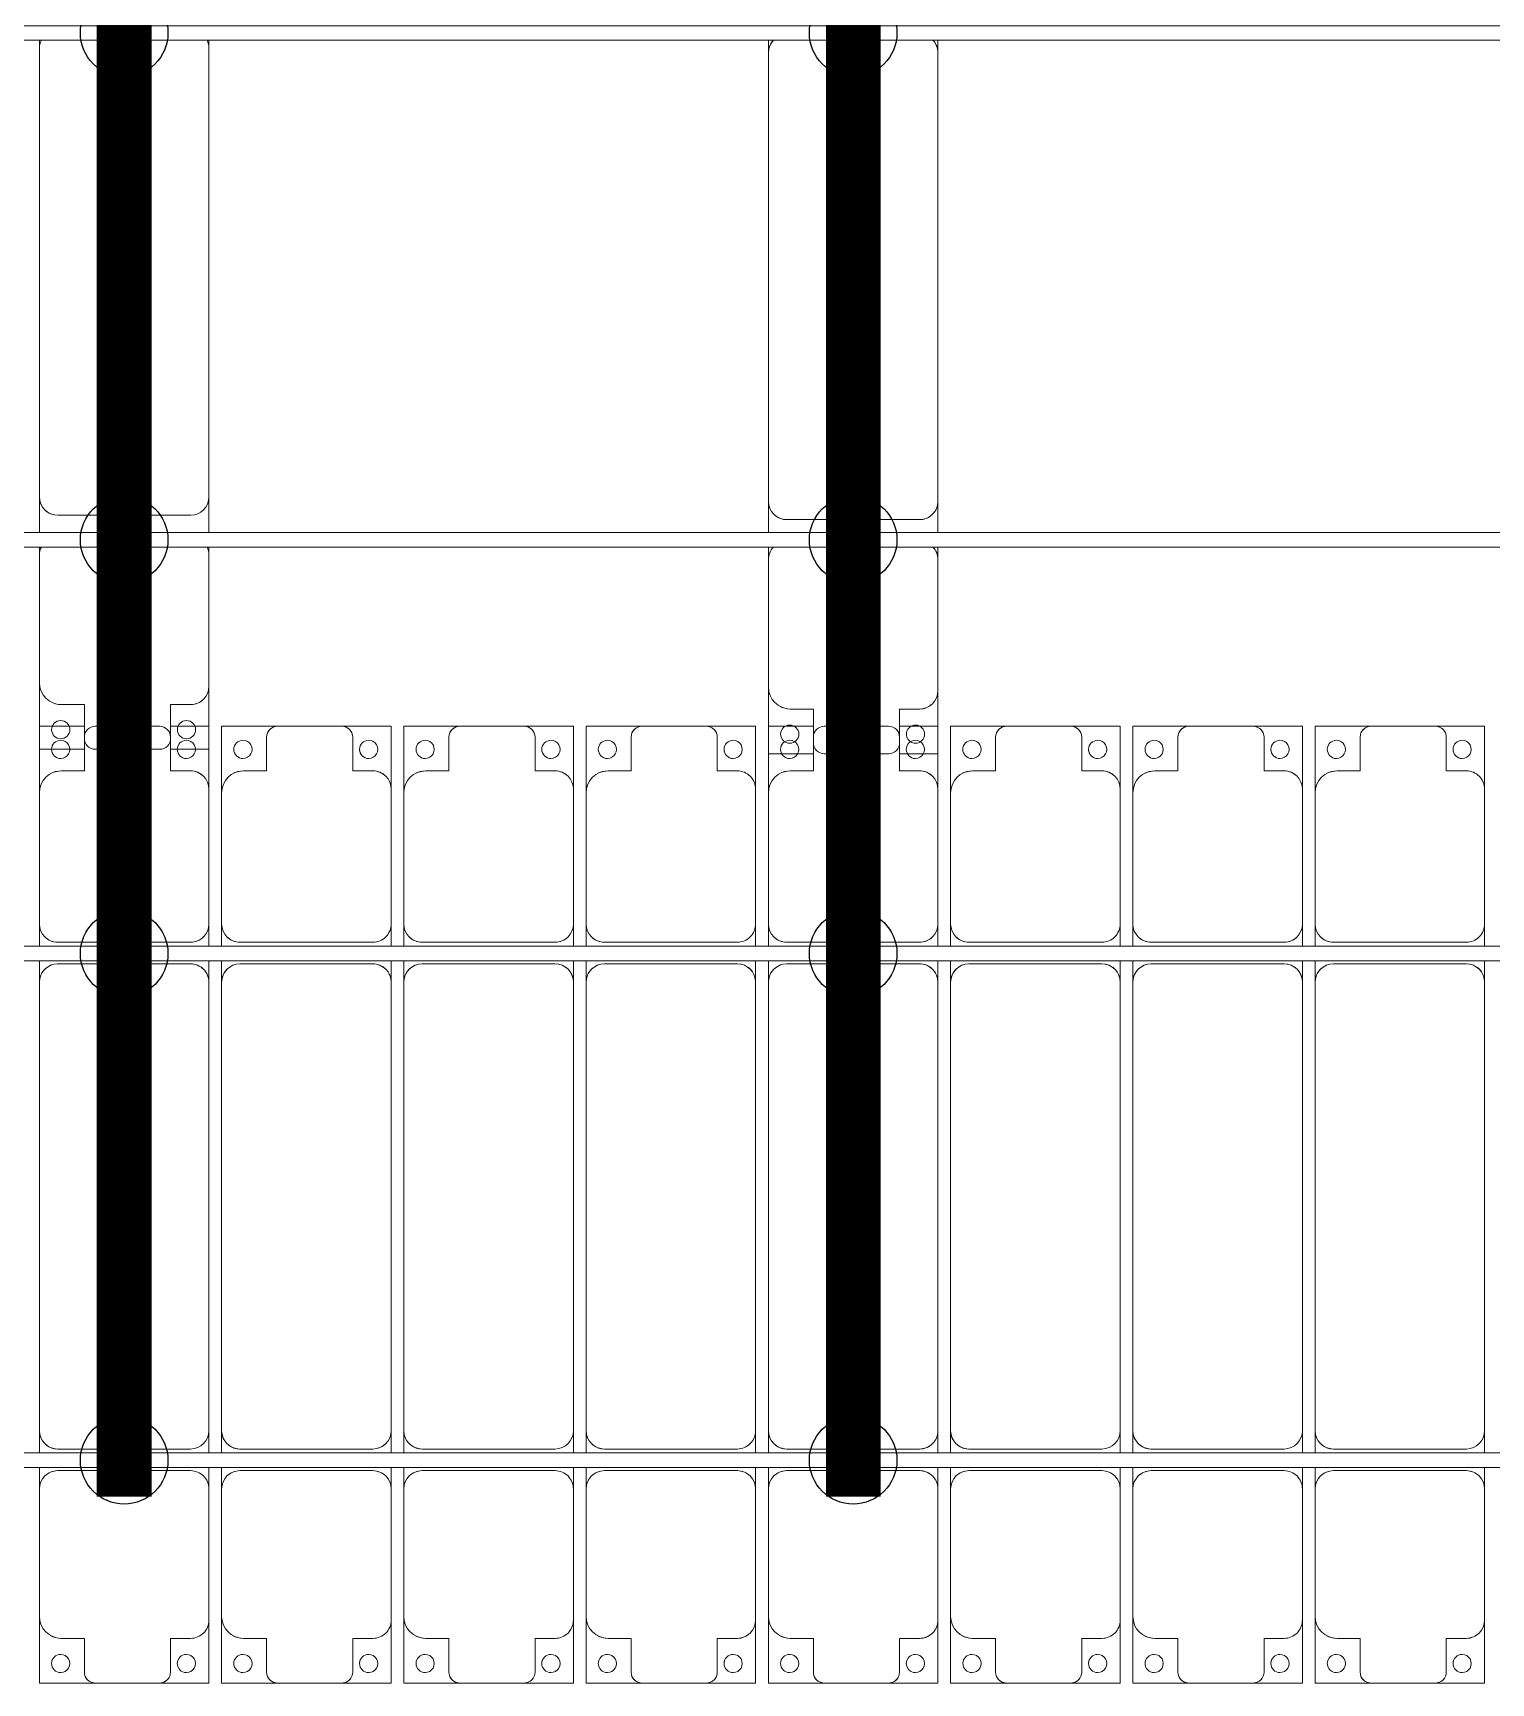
# Model space of a CAD drawing. Header units: millimetres. Extents: x -178706 to 107777, y -87310 to 933.
# Drawn here: x -25141 to -21141, y -79787 to -75261 of the extents above; entities that cross this region are included whole.
import ezdxf

# ---------------------------------------------------------------- set-up
doc = ezdxf.new("R2010")
doc.units = ezdxf.units.MM
doc.layers.add('A-GENM', color=13, linetype='Continuous', lineweight=9)
doc.layers.add('S-BEAM', color=12, linetype='Continuous', lineweight=9)
doc.layers.add('GC-HOP 40x60 GIA CUONG', color=1, linetype='Continuous')

# ---------------------------------------------------------------- blocks, each defined once
blk = doc.blocks.new('Dải phao đi lại kèm đỡ invester - DẢI PHAO ĐI LẠI-19658-BỐ TRÍ KHUNG KẾT CẤU BÈ PIN 04')
at = {"layer": 'A-GENM', "color": 7}
for p, q in [((145758.4, 1312.2), (145882, 1312.2)), ((145758.4, 1129.7), (145758.4, 1312.2)), ((145881.8, 1282.2), (145881.8, 1189.7)), ((146088.2, 1312.2), (145911.8, 1312.2)), ((146118.2, 1189.7), (146118.2, 1282.2)), ((146118.4, 1312.2), (146223.4, 1312.2)), ((146223.4, 1312.2), (146223.4, 1139.7)), ((146258.4, 1312.2), (146411.8, 1312.2)), ((146258.4, 1129.7), (146258.4, 1312.2)), ((146381.8, 1282.2), (146381.8, 1189.7)), ((146588.2, 1312.2), (146411.8, 1312.2)), ((146588.2, 1312.2), (146723.4, 1312.2)), ((146618.2, 1189.7), (146618.2, 1282.2)), ((146723.4, 1312.2), (146723.4, 1139.7)), ((146758.4, 1312.2), (146911.8, 1312.2)), ((146758.4, 1129.7), (146758.4, 1312.2)), ((146881.8, 1282.2), (146881.8, 1189.7)), ((147088.2, 1312.2), (146911.8, 1312.2)), ((147088.2, 1312.2), (147223.4, 1312.2)), ((147118.2, 1189.7), (147118.2, 1282.2)), ((147223.4, 1312.2), (147223.4, 1139.7)), ((147258.4, 1312.2), (147411.8, 1312.2)), ((147258.4, 1129.7), (147258.4, 1312.2)), ((147381.8, 1282.2), (147381.8, 1189.7)), ((147588.2, 1312.2), (147411.8, 1312.2)), ((147588.2, 1312.2), (147723.4, 1312.2)), ((147618.2, 1189.7), (147618.2, 1282.2)), ((147723.4, 1312.2), (147723.4, 1139.7)), ((147758.4, 1312.2), (147882, 1312.2)), ((147758.4, 1129.7), (147758.4, 1312.2)), ((147881.8, 1282.2), (147881.8, 1189.7)), ((148088.2, 1312.2), (147911.8, 1312.2)), ((148118.2, 1189.7), (148118.2, 1282.2)), ((148118.4, 1312.2), (148223.4, 1312.2)), ((148223.4, 1312.2), (148223.4, 1139.7)), ((148258.4, 1312.2), (148411.8, 1312.2)), ((148258.4, 1129.7), (148258.4, 1312.2)), ((148381.8, 1282.2), (148381.8, 1189.7)), ((148588.2, 1312.2), (148411.8, 1312.2)), ((148588.2, 1312.2), (148723.4, 1312.2)), ((148618.2, 1189.7), (148618.2, 1282.2)), ((148723.4, 1312.2), (148723.4, 1139.7)), ((148758.4, 1312.2), (148911.8, 1312.2)), ((148758.4, 1129.7), (148758.4, 1312.2)), ((148881.8, 1282.2), (148881.8, 1189.7)), ((149088.2, 1312.2), (148911.8, 1312.2)), ((149088.2, 1312.2), (149223.4, 1312.2)), ((149118.2, 1189.7), (149118.2, 1282.2)), ((149223.4, 1312.2), (149223.4, 1139.7)), ((149258.4, 1312.2), (149411.8, 1312.2)), ((149258.4, 1129.7), (149258.4, 1312.2)), ((149381.8, 1282.2), (149381.8, 1189.7)), ((149588.2, 1312.2), (149411.8, 1312.2)), ((149588.2, 1312.2), (149723.4, 1312.2)), ((149618.2, 1189.7), (149618.2, 1282.2)), ((149723.4, 1312.2), (149723.4, 1139.7)), ((145881.8, 1189.7), (145818.4, 1189.7)), ((146173.4, 1189.7), (146118.2, 1189.7)), ((146381.8, 1189.7), (146318.4, 1189.7)), ((146673.4, 1189.7), (146618.2, 1189.7)), ((146881.8, 1189.7), (146818.4, 1189.7)), ((147173.4, 1189.7), (147118.2, 1189.7)), ((147381.8, 1189.7), (147318.4, 1189.7)), ((147673.4, 1189.7), (147618.2, 1189.7)), ((147881.8, 1189.7), (147818.4, 1189.7)), ((148173.4, 1189.7), (148118.2, 1189.7)), ((148381.8, 1189.7), (148318.4, 1189.7)), ((148673.4, 1189.7), (148618.2, 1189.7)), ((148881.8, 1189.7), (148818.4, 1189.7)), ((149173.4, 1189.7), (149118.2, 1189.7)), ((149381.8, 1189.7), (149318.4, 1189.7)), ((149673.4, 1189.7), (149618.2, 1189.7)), ((146223.4, 769.7), (146223.4, 1139.7)), ((146723.4, 769.7), (146723.4, 1139.7)), ((147223.4, 769.7), (147223.4, 1139.7)), ((147723.4, 769.7), (147723.4, 1139.7)), ((148223.4, 769.7), (148223.4, 1139.7)), ((148723.4, 769.7), (148723.4, 1139.7)), ((149223.4, 769.7), (149223.4, 1139.7)), ((149723.4, 769.7), (149723.4, 1139.7)), ((145758.4, 1129.7), (145758.4, 769.7)), ((146258.4, 1129.7), (146258.4, 769.7)), ((146758.4, 1129.7), (146758.4, 769.7)), ((147258.4, 1129.7), (147258.4, 769.7)), ((147758.4, 1129.7), (147758.4, 769.7)), ((148258.4, 1129.7), (148258.4, 769.7)), ((148758.4, 1129.7), (148758.4, 769.7)), ((149258.4, 1129.7), (149258.4, 769.7)), ((145758.4, 708.9), (145758.4, 769.7)), ((146223.4, 769.7), (146223.4, 708.9)), ((146258.4, 708.9), (146258.4, 769.7)), ((146723.4, 769.7), (146723.4, 708.9)), ((146758.4, 708.9), (146758.4, 769.7)), ((147223.4, 769.7), (147223.4, 708.9)), ((147258.4, 708.9), (147258.4, 769.7)), ((147723.4, 769.7), (147723.4, 708.9)), ((147758.4, 708.9), (147758.4, 769.7)), ((148223.4, 769.7), (148223.4, 708.9)), ((148258.4, 708.9), (148258.4, 769.7)), ((148723.4, 769.7), (148723.4, 708.9)), ((148758.4, 708.9), (148758.4, 769.7)), ((149223.4, 769.7), (149223.4, 708.9)), ((149258.4, 708.9), (149258.4, 769.7)), ((149723.4, 769.7), (149723.4, 708.9)), ((145808.4, 719.7), (146173.4, 719.7)), ((146308.4, 719.7), (146673.4, 719.7)), ((146808.4, 719.7), (147173.4, 719.7)), ((147308.4, 719.7), (147673.4, 719.7)), ((147808.4, 719.7), (148173.4, 719.7)), ((148308.4, 719.7), (148673.4, 719.7)), ((148808.4, 719.7), (149173.4, 719.7)), ((149308.4, 719.7), (149673.4, 719.7)), ((145758.4, 610.3), (145758.4, 668.9)), ((146173.4, 660.3), (145808.4, 660.3)), ((146223.4, 668.9), (146223.4, 610.3)), ((146258.4, 610.3), (146258.4, 668.9)), ((146673.4, 660.3), (146308.4, 660.3)), ((146723.4, 668.9), (146723.4, 610.3)), ((146758.4, 610.3), (146758.4, 668.9)), ((147173.4, 660.3), (146808.4, 660.3)), ((147223.4, 668.9), (147223.4, 610.3)), ((147258.4, 610.3), (147258.4, 668.9)), ((147673.4, 660.3), (147308.4, 660.3)), ((147723.4, 668.9), (147723.4, 610.3)), ((147758.4, 610.3), (147758.4, 668.9)), ((148173.4, 660.3), (147808.4, 660.3)), ((148223.4, 668.9), (148223.4, 610.3)), ((148258.4, 610.3), (148258.4, 668.9)), ((148673.4, 660.3), (148308.4, 660.3)), ((148723.4, 668.9), (148723.4, 610.3)), ((148758.4, 610.3), (148758.4, 668.9)), ((149173.4, 660.3), (148808.4, 660.3)), ((149223.4, 668.9), (149223.4, 610.3)), ((149258.4, 610.3), (149258.4, 668.9)), ((149673.4, 660.3), (149308.4, 660.3)), ((149723.4, 668.9), (149723.4, 610.3)), ((145758.4, 610.3), (145758.4, -620.3)), ((146223.4, -620.3), (146223.4, 610.3)), ((146258.4, 610.3), (146258.4, -620.3)), ((146723.4, -620.3), (146723.4, 610.3)), ((146758.4, 610.3), (146758.4, -620.3)), ((147223.4, -620.3), (147223.4, 610.3)), ((147258.4, 610.3), (147258.4, -620.3)), ((147723.4, -620.3), (147723.4, 610.3)), ((147758.4, 610.3), (147758.4, -620.3)), ((148223.4, -620.3), (148223.4, 610.3)), ((148258.4, 610.3), (148258.4, -620.3)), ((148723.4, -620.3), (148723.4, 610.3)), ((148758.4, 610.3), (148758.4, -620.3)), ((149223.4, -620.3), (149223.4, 610.3)), ((149258.4, 610.3), (149258.4, -620.3)), ((149723.4, -620.3), (149723.4, 610.3)), ((145758.4, -681.1), (145758.4, -620.3)), ((146223.4, -620.3), (146223.4, -681.1)), ((146258.4, -681.1), (146258.4, -620.3)), ((146723.4, -620.3), (146723.4, -681.1)), ((146758.4, -681.1), (146758.4, -620.3)), ((147223.4, -620.3), (147223.4, -681.1)), ((147258.4, -681.1), (147258.4, -620.3)), ((147723.4, -620.3), (147723.4, -681.1)), ((147758.4, -681.1), (147758.4, -620.3)), ((148223.4, -620.3), (148223.4, -681.1)), ((148258.4, -681.1), (148258.4, -620.3)), ((148723.4, -620.3), (148723.4, -681.1)), ((148758.4, -681.1), (148758.4, -620.3)), ((149223.4, -620.3), (149223.4, -681.1)), ((149258.4, -681.1), (149258.4, -620.3)), ((149723.4, -620.3), (149723.4, -681.1)), ((145808.4, -670.3), (146173.4, -670.3)), ((146308.4, -670.3), (146673.4, -670.3)), ((146808.4, -670.3), (147173.4, -670.3)), ((147308.4, -670.3), (147673.4, -670.3)), ((147808.4, -670.3), (148173.4, -670.3)), ((148308.4, -670.3), (148673.4, -670.3)), ((148808.4, -670.3), (149173.4, -670.3)), ((149308.4, -670.3), (149673.4, -670.3)), ((145758.4, -779.7), (145758.4, -721.1)), ((146223.4, -721.1), (146223.4, -779.7)), ((146258.4, -779.7), (146258.4, -721.1)), ((146723.4, -721.1), (146723.4, -779.7)), ((146758.4, -779.7), (146758.4, -721.1)), ((147223.4, -721.1), (147223.4, -779.7)), ((147258.4, -779.7), (147258.4, -721.1)), ((147723.4, -721.1), (147723.4, -779.7)), ((147758.4, -779.7), (147758.4, -721.1)), ((148223.4, -721.1), (148223.4, -779.7)), ((148258.4, -779.7), (148258.4, -721.1)), ((148723.4, -721.1), (148723.4, -779.7)), ((148758.4, -779.7), (148758.4, -721.1)), ((149223.4, -721.1), (149223.4, -779.7)), ((149258.4, -779.7), (149258.4, -721.1)), ((149723.4, -721.1), (149723.4, -779.7)), ((146173.4, -729.7), (145808.4, -729.7)), ((146673.4, -729.7), (146308.4, -729.7)), ((147173.4, -729.7), (146808.4, -729.7)), ((147673.4, -729.7), (147308.4, -729.7)), ((148173.4, -729.7), (147808.4, -729.7)), ((148673.4, -729.7), (148308.4, -729.7)), ((149173.4, -729.7), (148808.4, -729.7)), ((149673.4, -729.7), (149308.4, -729.7)), ((145758.4, -779.7), (145758.4, -1129.7)), ((146223.4, -1139.7), (146223.4, -779.7)), ((146258.4, -779.7), (146258.4, -1129.7)), ((146723.4, -1139.7), (146723.4, -779.7)), ((146758.4, -779.7), (146758.4, -1129.7)), ((147223.4, -1139.7), (147223.4, -779.7)), ((147258.4, -779.7), (147258.4, -1129.7)), ((147723.4, -1139.7), (147723.4, -779.7)), ((147758.4, -779.7), (147758.4, -1129.7)), ((148223.4, -1139.7), (148223.4, -779.7)), ((148258.4, -779.7), (148258.4, -1129.7)), ((148723.4, -1139.7), (148723.4, -779.7)), ((148758.4, -779.7), (148758.4, -1129.7)), ((149223.4, -1139.7), (149223.4, -779.7)), ((149258.4, -779.7), (149258.4, -1129.7)), ((149723.4, -1139.7), (149723.4, -779.7)), ((145758.4, -1312.2), (145758.4, -1129.7)), ((146258.4, -1312.2), (146258.4, -1129.7)), ((146758.4, -1312.2), (146758.4, -1129.7)), ((147258.4, -1312.2), (147258.4, -1129.7)), ((147758.4, -1312.2), (147758.4, -1129.7)), ((148258.4, -1312.2), (148258.4, -1129.7)), ((148758.4, -1312.2), (148758.4, -1129.7)), ((149258.4, -1312.2), (149258.4, -1129.7)), ((146223.4, -1139.7), (146223.4, -1312.2)), ((146723.4, -1139.7), (146723.4, -1312.2)), ((147223.4, -1139.7), (147223.4, -1312.2)), ((147723.4, -1139.7), (147723.4, -1312.2)), ((148223.4, -1139.7), (148223.4, -1312.2)), ((148723.4, -1139.7), (148723.4, -1312.2)), ((149223.4, -1139.7), (149223.4, -1312.2)), ((149723.4, -1139.7), (149723.4, -1312.2)), ((145818.4, -1189.7), (145881.8, -1189.7)), ((145881.8, -1189.7), (145881.8, -1282.2)), ((146118.2, -1282.2), (146118.2, -1189.7)), ((146118.2, -1189.7), (146173.4, -1189.7)), ((146318.4, -1189.7), (146381.8, -1189.7)), ((146381.8, -1189.7), (146381.8, -1282.2)), ((146618.2, -1282.2), (146618.2, -1189.7)), ((146618.2, -1189.7), (146673.4, -1189.7)), ((146818.4, -1189.7), (146881.8, -1189.7)), ((146881.8, -1189.7), (146881.8, -1282.2)), ((147118.2, -1282.2), (147118.2, -1189.7)), ((147118.2, -1189.7), (147173.4, -1189.7)), ((147318.4, -1189.7), (147381.8, -1189.7)), ((147381.8, -1189.7), (147381.8, -1282.2)), ((147618.2, -1282.2), (147618.2, -1189.7)), ((147618.2, -1189.7), (147673.4, -1189.7)), ((147818.4, -1189.7), (147881.8, -1189.7)), ((147881.8, -1189.7), (147881.8, -1282.2)), ((148118.2, -1282.2), (148118.2, -1189.7)), ((148118.2, -1189.7), (148173.4, -1189.7)), ((148318.4, -1189.7), (148381.8, -1189.7)), ((148381.8, -1189.7), (148381.8, -1282.2)), ((148618.2, -1282.2), (148618.2, -1189.7)), ((148618.2, -1189.7), (148673.4, -1189.7)), ((148818.4, -1189.7), (148881.8, -1189.7)), ((148881.8, -1189.7), (148881.8, -1282.2)), ((149118.2, -1282.2), (149118.2, -1189.7)), ((149118.2, -1189.7), (149173.4, -1189.7)), ((149318.4, -1189.7), (149381.8, -1189.7)), ((149381.8, -1189.7), (149381.8, -1282.2)), ((149618.2, -1282.2), (149618.2, -1189.7)), ((149618.2, -1189.7), (149673.4, -1189.7)), ((145911.8, -1312.2), (145758.4, -1312.2)), ((145911.8, -1312.2), (146088.2, -1312.2)), ((146223.4, -1312.2), (146088.2, -1312.2)), ((146411.8, -1312.2), (146258.4, -1312.2)), ((146411.8, -1312.2), (146588.2, -1312.2)), ((146723.4, -1312.2), (146588.2, -1312.2)), ((146911.8, -1312.2), (146758.4, -1312.2)), ((146911.8, -1312.2), (147088.2, -1312.2)), ((147223.4, -1312.2), (147088.2, -1312.2)), ((147411.8, -1312.2), (147258.4, -1312.2)), ((147411.8, -1312.2), (147588.2, -1312.2)), ((147723.4, -1312.2), (147588.2, -1312.2)), ((147911.8, -1312.2), (147758.4, -1312.2)), ((147911.8, -1312.2), (148088.2, -1312.2)), ((148223.4, -1312.2), (148088.2, -1312.2)), ((148411.8, -1312.2), (148258.4, -1312.2)), ((148411.8, -1312.2), (148588.2, -1312.2)), ((148723.4, -1312.2), (148588.2, -1312.2)), ((148911.8, -1312.2), (148758.4, -1312.2)), ((148911.8, -1312.2), (149088.2, -1312.2)), ((149223.4, -1312.2), (149088.2, -1312.2)), ((149411.8, -1312.2), (149258.4, -1312.2)), ((149411.8, -1312.2), (149588.2, -1312.2)), ((149723.4, -1312.2), (149588.2, -1312.2))]:
    blk.add_line(p, q, dxfattribs=at)
for centre, radius, start, end in [((145816.8, 1248.6), 25, 90, 270), ((145816.8, 1248.6), 25, 270, 90), ((145911.8, 1282.2), 30, 90, 180), ((146088.2, 1282.2), 30, 360, 90), ((146161.8, 1248.6), 25, 90, 270), ((146161.8, 1248.6), 25, 270, 90), ((146316.8, 1248.6), 25, 90, 270), ((146316.8, 1248.6), 25, 270, 90), ((146411.8, 1282.2), 30, 90, 180), ((146411.8, 1282.2), 30, 90, 150), ((146588.2, 1282.2), 30, 360, 90), ((146588.2, 1282.2), 30, 30, 90), ((146661.8, 1248.6), 25, 90, 270), ((146661.8, 1248.6), 25, 270, 90), ((146816.8, 1248.6), 25, 90, 270), ((146816.8, 1248.6), 25, 270, 90), ((146911.8, 1282.2), 30, 90, 180), ((146911.8, 1282.2), 30, 90, 150), ((147088.2, 1282.2), 30, 0, 90), ((147088.2, 1282.2), 30, 30, 90), ((147161.8, 1248.6), 25, 90, 270), ((147161.8, 1248.6), 25, 270, 90), ((147316.8, 1248.6), 25, 90, 270), ((147316.8, 1248.6), 25, 270, 90), ((147411.8, 1282.2), 30, 90, 180), ((147411.8, 1282.2), 30, 90, 150), ((147588.2, 1282.2), 30, 360, 90), ((147588.2, 1282.2), 30, 30, 90), ((147661.8, 1248.6), 25, 90, 270), ((147661.8, 1248.6), 25, 270, 90), ((147816.8, 1248.6), 25, 90, 270), ((147816.8, 1248.6), 25, 270, 90), ((147911.8, 1282.2), 30, 90, 180), ((148088.2, 1282.2), 30, 360, 90), ((148161.8, 1248.6), 25, 90, 270), ((148161.8, 1248.6), 25, 270, 90), ((148316.8, 1248.6), 25, 90, 270), ((148316.8, 1248.6), 25, 270, 90), ((148411.8, 1282.2), 30, 90, 180), ((148411.8, 1282.2), 30, 90, 150), ((148588.2, 1282.2), 30, 0, 90), ((148588.2, 1282.2), 30, 30, 90), ((148661.8, 1248.6), 25, 90, 270), ((148661.8, 1248.6), 25, 270, 90), ((148816.8, 1248.6), 25, 90, 270), ((148816.8, 1248.6), 25, 270, 90), ((148911.8, 1282.2), 30, 90, 180), ((148911.8, 1282.2), 30, 90, 150), ((149088.2, 1282.2), 30, 360, 90), ((149088.2, 1282.2), 30, 30, 90), ((149161.8, 1248.6), 25, 90, 270), ((149161.8, 1248.6), 25, 270, 90), ((149316.8, 1248.6), 25, 90, 270), ((149316.8, 1248.6), 25, 270, 90), ((149411.8, 1282.2), 30, 90, 180), ((149411.8, 1282.2), 30, 90, 150), ((149588.2, 1282.2), 30, 360, 90), ((149588.2, 1282.2), 30, 30, 90), ((149661.8, 1248.6), 25, 90, 270), ((149661.8, 1248.6), 25, 270, 90), ((146161.8, 1248.6), 25, 180, 195), ((146661.8, 1248.6), 25, 180, 195), ((147161.8, 1248.6), 25, 180, 195), ((147661.8, 1248.6), 25, 180, 195), ((148661.8, 1248.6), 25, 180, 195), ((149161.8, 1248.6), 25, 180, 195), ((149661.8, 1248.6), 25, 180, 195), ((145818.4, 1129.7), 60, 90, 180), ((145818.4, 1129.7), 60, 90, 120), ((146173.4, 1139.7), 50, 0, 90), ((146173.4, 1139.7), 50, 45, 90), ((146318.4, 1129.7), 60, 90, 180), ((146318.4, 1129.7), 60, 90, 120), ((146673.4, 1139.7), 50, 0, 90), ((146673.4, 1139.7), 50, 45, 90), ((146818.4, 1129.7), 60, 90, 180), ((146818.4, 1129.7), 60, 90, 120), ((147173.4, 1139.7), 50, 0, 90), ((147173.4, 1139.7), 50, 45, 90), ((147318.4, 1129.7), 60, 90, 180), ((147318.4, 1129.7), 60, 90, 120), ((147673.4, 1139.7), 50, 360, 90), ((147673.4, 1139.7), 50, 45, 90), ((147818.4, 1129.7), 60, 90, 180), ((147818.4, 1129.7), 60, 90, 120), ((148173.4, 1139.7), 50, 0, 90), ((148173.4, 1139.7), 50, 51.3057, 90), ((148318.4, 1129.7), 60, 90, 180), ((148318.4, 1129.7), 60, 90, 120), ((148673.4, 1139.7), 50, 0, 90), ((148673.4, 1139.7), 50, 45, 90), ((148818.4, 1129.7), 60, 90, 180), ((148818.4, 1129.7), 60, 90, 120), ((149173.4, 1139.7), 50, 0, 90), ((149173.4, 1139.7), 50, 45, 90), ((149318.4, 1129.7), 60, 90, 180), ((149318.4, 1129.7), 60, 90, 120), ((149673.4, 1139.7), 50, 360, 90), ((149673.4, 1139.7), 50, 45, 90), ((145808.4, 769.7), 50, 180, 270), ((146173.4, 769.7), 50, 270, 360), ((146308.4, 769.7), 50, 180, 270), ((146673.4, 769.7), 50, 270, 0), ((146808.4, 769.7), 50, 180, 270), ((147173.4, 769.7), 50, 270, 360), ((147308.4, 769.7), 50, 180, 270), ((147673.4, 769.7), 50, 270, 0), ((147808.4, 769.7), 50, 180, 270), ((148173.4, 769.7), 50, 270, 360), ((148308.4, 769.7), 50, 180, 270), ((148673.4, 769.7), 50, 270, 0), ((148808.4, 769.7), 50, 180, 270), ((149173.4, 769.7), 50, 270, 360), ((149308.4, 769.7), 50, 180, 270), ((149673.4, 769.7), 50, 270, 0), ((145808.4, 769.7), 50, 225, 270), ((146173.4, 769.7), 50, 270, 315), ((146308.4, 769.7), 50, 225, 270), ((146673.4, 769.7), 50, 270, 315), ((146808.4, 769.7), 50, 225, 270), ((147173.4, 769.7), 50, 270, 315), ((147308.4, 769.7), 50, 225, 270), ((147673.4, 769.7), 50, 270, 315), ((147808.4, 769.7), 50, 225, 270), ((148173.4, 769.7), 50, 270, 308.6931), ((148308.4, 769.7), 50, 225, 270), ((148673.4, 769.7), 50, 270, 315), ((148808.4, 769.7), 50, 225, 270), ((149173.4, 769.7), 50, 270, 315), ((149308.4, 769.7), 50, 225, 270), ((149673.4, 769.7), 50, 270, 315), ((145808.4, 610.3), 50, 90, 180), ((145808.4, 610.3), 50, 105, 180), ((146173.4, 610.3), 50, 360, 90), ((146173.4, 610.3), 50, 15, 90), ((146308.4, 610.3), 50, 90, 180), ((146308.4, 610.3), 50, 105, 180), ((146673.4, 610.3), 50, 0, 90), ((146673.4, 610.3), 50, 45, 90), ((146673.4, 610.3), 50, 15, 30), ((146808.4, 610.3), 50, 90, 180), ((146808.4, 610.3), 50, 105, 180), ((147173.4, 610.3), 50, 0, 90), ((147173.4, 610.3), 50, 15, 90), ((147308.4, 610.3), 50, 90, 180), ((147308.4, 610.3), 50, 105, 180), ((147673.4, 610.3), 50, 0, 90), ((147673.4, 610.3), 50, 15, 90), ((147808.4, 610.3), 50, 90, 180), ((147808.4, 610.3), 50, 105, 180), ((148173.4, 610.3), 50, 0, 90), ((148173.4, 610.3), 50, 51.3071, 90), ((148173.4, 610.3), 50, 15, 45), ((148308.4, 610.3), 50, 90, 180), ((148308.4, 610.3), 50, 105, 180), ((148673.4, 610.3), 50, 0, 90), ((148673.4, 610.3), 50, 15, 90), ((148808.4, 610.3), 50, 90, 180), ((148808.4, 610.3), 50, 105, 180), ((149173.4, 610.3), 50, 0, 90), ((149173.4, 610.3), 50, 15, 90), ((149308.4, 610.3), 50, 90, 180), ((149308.4, 610.3), 50, 105, 180), ((149673.4, 610.3), 50, 0, 90), ((149673.4, 610.3), 50, 15, 90), ((145808.4, -620.3), 50, 180, 270), ((145808.4, -620.3), 50, 195, 270), ((146173.4, -620.3), 50, 270, 360), ((146173.4, -620.3), 50, 270, 360), ((146308.4, -620.3), 50, 180, 270), ((146308.4, -620.3), 50, 195, 270), ((146673.4, -620.3), 50, 270, 360), ((146673.4, -620.3), 50, 322.2848, 0), ((146808.4, -620.3), 50, 180, 270), ((146808.4, -620.3), 50, 195, 270), ((147173.4, -620.3), 50, 270, 360), ((147173.4, -620.3), 50, 270, 360), ((147308.4, -620.3), 50, 180, 270), ((147308.4, -620.3), 50, 195, 270), ((147673.4, -620.3), 50, 270, 0), ((147673.4, -620.3), 50, 270, 0), ((147808.4, -620.3), 50, 180, 270), ((147808.4, -620.3), 50, 195, 270), ((148173.4, -620.3), 50, 270, 0), ((148173.4, -620.3), 50, 315, 0), ((148308.4, -620.3), 50, 180, 270), ((148308.4, -620.3), 50, 195, 270), ((148673.4, -620.3), 50, 270, 360), ((148673.4, -620.3), 50, 270, 360), ((148808.4, -620.3), 50, 180, 270), ((148808.4, -620.3), 50, 195, 270), ((149173.4, -620.3), 50, 270, 360), ((149173.4, -620.3), 50, 270, 360), ((149308.4, -620.3), 50, 180, 270), ((149308.4, -620.3), 50, 195, 270), ((149673.4, -620.3), 50, 270, 360), ((149673.4, -620.3), 50, 270, 360), ((146673.4, -620.3), 50, 270, 315), ((148173.4, -620.3), 50, 270, 308.6894), ((145808.4, -779.7), 50, 90, 180), ((145808.4, -779.7), 50, 90, 135), ((146173.4, -779.7), 50, 360, 90), ((146173.4, -779.7), 50, 45, 90), ((146308.4, -779.7), 50, 90, 180), ((146308.4, -779.7), 50, 90, 135), ((146673.4, -779.7), 50, 0, 90), ((146673.4, -779.7), 50, 45, 90), ((146808.4, -779.7), 50, 90, 180), ((146808.4, -779.7), 50, 90, 135), ((147173.4, -779.7), 50, 360, 90), ((147173.4, -779.7), 50, 45, 90), ((147308.4, -779.7), 50, 90, 180), ((147308.4, -779.7), 50, 90, 135), ((147673.4, -779.7), 50, 0, 90), ((147673.4, -779.7), 50, 45, 90), ((147808.4, -779.7), 50, 90, 180), ((147808.4, -779.7), 50, 90, 135), ((148173.4, -779.7), 50, 360, 90), ((148173.4, -779.7), 50, 51.3108, 90), ((148308.4, -779.7), 50, 90, 180), ((148308.4, -779.7), 50, 90, 135), ((148673.4, -779.7), 50, 0, 90), ((148673.4, -779.7), 50, 45, 90), ((148808.4, -779.7), 50, 90, 180), ((148808.4, -779.7), 50, 90, 135), ((149173.4, -779.7), 50, 360, 90), ((149173.4, -779.7), 50, 45, 90), ((149308.4, -779.7), 50, 90, 180), ((149308.4, -779.7), 50, 90, 135), ((149673.4, -779.7), 50, 0, 90), ((149673.4, -779.7), 50, 45, 90), ((145818.4, -1129.7), 60, 180, 270), ((146318.4, -1129.7), 60, 180, 270), ((146818.4, -1129.7), 60, 180, 270), ((147318.4, -1129.7), 60, 180, 270), ((147818.4, -1129.7), 60, 180, 270), ((148318.4, -1129.7), 60, 180, 270), ((148818.4, -1129.7), 60, 180, 270), ((149318.4, -1129.7), 60, 180, 270), ((146173.4, -1139.7), 50, 270, 0), ((146173.4, -1139.7), 50, 270, 315), ((146673.4, -1139.7), 50, 270, 0), ((146673.4, -1139.7), 50, 270, 315), ((147173.4, -1139.7), 50, 270, 0), ((147173.4, -1139.7), 50, 270, 315), ((147673.4, -1139.7), 50, 270, 360), ((147673.4, -1139.7), 50, 270, 315), ((148173.4, -1139.7), 50, 270, 0), ((148673.4, -1139.7), 50, 270, 0), ((148673.4, -1139.7), 50, 270, 315), ((149173.4, -1139.7), 50, 270, 0), ((149173.4, -1139.7), 50, 270, 315), ((149673.4, -1139.7), 50, 270, 360), ((149673.4, -1139.7), 50, 270, 315), ((145818.4, -1129.7), 60, 240, 270), ((146318.4, -1129.7), 60, 240, 270), ((146818.4, -1129.7), 60, 240, 270), ((147318.4, -1129.7), 60, 240, 270), ((147818.4, -1129.7), 60, 240, 270), ((148173.4, -1139.7), 50, 270, 308.6881), ((148318.4, -1129.7), 60, 240, 270), ((148818.4, -1129.7), 60, 240, 270), ((149318.4, -1129.7), 60, 240, 270), ((145816.8, -1258.6), 25, 90, 270), ((145816.8, -1258.6), 25, 270, 90), ((146161.8, -1258.6), 25, 90, 270), ((146161.8, -1258.6), 25, 165, 180), ((146161.8, -1258.6), 25, 270, 90), ((146316.8, -1258.6), 25, 90, 270), ((146316.8, -1258.6), 25, 270, 90), ((146661.8, -1258.6), 25, 90, 270), ((146661.8, -1258.6), 25, 165, 180), ((146661.8, -1258.6), 25, 270, 90), ((146816.8, -1258.6), 25, 90, 270), ((146816.8, -1258.6), 25, 270, 90), ((147161.8, -1258.6), 25, 90, 270), ((147161.8, -1258.6), 25, 165, 180), ((147161.8, -1258.6), 25, 270, 90), ((147316.8, -1258.6), 25, 90, 270), ((147316.8, -1258.6), 25, 270, 90), ((147661.8, -1258.6), 25, 90, 270), ((147661.8, -1258.6), 25, 165, 180), ((147661.8, -1258.6), 25, 270, 90), ((147816.8, -1258.6), 25, 90, 270), ((147816.8, -1258.6), 25, 270, 90), ((148161.8, -1258.6), 25, 90, 270), ((148161.8, -1258.6), 25, 165, 180), ((148161.8, -1258.6), 25, 270, 90), ((148316.8, -1258.6), 25, 90, 270), ((148316.8, -1258.6), 25, 270, 90), ((148661.8, -1258.6), 25, 90, 270), ((148661.8, -1258.6), 25, 165, 180), ((148661.8, -1258.6), 25, 270, 90), ((148816.8, -1258.6), 25, 90, 270), ((148816.8, -1258.6), 25, 270, 90), ((149161.8, -1258.6), 25, 90, 270), ((149161.8, -1258.6), 25, 165, 180), ((149161.8, -1258.6), 25, 270, 90), ((149316.8, -1258.6), 25, 90, 270), ((149316.8, -1258.6), 25, 270, 90), ((149661.8, -1258.6), 25, 90, 270), ((149661.8, -1258.6), 25, 165, 180), ((149661.8, -1258.6), 25, 270, 90), ((145911.8, -1282.2), 30, 180, 270), ((145911.8, -1282.2), 30, 210, 270), ((146088.2, -1282.2), 30, 270, 0), ((146088.2, -1282.2), 30, 270, 330), ((146411.8, -1282.2), 30, 180, 270), ((146411.8, -1282.2), 30, 210, 270), ((146588.2, -1282.2), 30, 270, 0), ((146588.2, -1282.2), 30, 270, 330), ((146911.8, -1282.2), 30, 180, 270), ((146911.8, -1282.2), 30, 210, 270), ((147088.2, -1282.2), 30, 270, 0), ((147088.2, -1282.2), 30, 270, 330), ((147411.8, -1282.2), 30, 180, 270), ((147411.8, -1282.2), 30, 210, 270), ((147588.2, -1282.2), 30, 270, 360), ((147588.2, -1282.2), 30, 270, 330), ((147911.8, -1282.2), 30, 180, 270), ((147911.8, -1282.2), 30, 210, 270), ((148088.2, -1282.2), 30, 270, 0), ((148088.2, -1282.2), 30, 270, 330), ((148411.8, -1282.2), 30, 180, 270), ((148411.8, -1282.2), 30, 210, 270), ((148588.2, -1282.2), 30, 270, 0), ((148588.2, -1282.2), 30, 270, 330), ((148911.8, -1282.2), 30, 180, 270), ((148911.8, -1282.2), 30, 210, 270), ((149088.2, -1282.2), 30, 270, 0), ((149088.2, -1282.2), 30, 270, 330), ((149411.8, -1282.2), 30, 180, 270), ((149411.8, -1282.2), 30, 210, 270), ((149588.2, -1282.2), 30, 270, 0), ((149588.2, -1282.2), 30, 270, 330)]:
    blk.add_arc(centre, radius, start, end, dxfattribs=at)
blk = doc.blocks.new('Dầm C52 - Dầm C52-22346-BỐ TRÍ KHUNG KẾT CẤU BÈ PIN 04')
at = {"layer": 'S-BEAM', "color": 1}
for p, q in [((-87623.4, 20), (87623.4, 20)), ((87623.4, -20), (-87623.4, -20))]:
    blk.add_line(p, q, dxfattribs=at)
blk = doc.blocks.new('Dai phao do pin - DẢI PHAO ĐỠ PIN-V72-BỐ TRÍ KHUNG KẾT CẤU BÈ PIN 04')
at = {"layer": 'A-GENM', "color": 7}
for p, q in [((-1312.2, 241.6), (-1129.7, 241.6)), ((-1312.2, 118.4), (-1312.2, 241.6)), ((-779.7, 241.6), (-1129.7, 241.6)), ((-779.7, 241.6), (-745.5, 241.6)), ((-705.5, 241.6), (-620.3, 241.6)), ((610.3, 241.6), (-620.3, 241.6)), ((613.5, 241.6), (644.5, 241.6)), ((-1189.7, 181.6), (-1189.7, 118.2)), ((-670.3, 191.6), (-670.3, -173.4)), ((-1189.7, 118.2), (-1282.2, 118.2)), ((-1312.2, 88.2), (-1312.2, -88.2)), ((-1312.2, -223.4), (-1312.2, -118)), ((-1282.2, -118.2), (-1189.7, -118.2)), ((-1189.7, -118.2), (-1189.7, -173.4)), ((-1139.7, -223.4), (-1312.2, -223.4)), ((-1139.7, -223.4), (-779.7, -223.4)), ((-745.5, -223.4), (-779.7, -223.4)), ((-620.3, -223.4), (-705.5, -223.4)), ((-620.3, -223.4), (610.3, -223.4)), ((644.5, -223.4), (613.5, -223.4))]:
    blk.add_line(p, q, dxfattribs=at)
for centre, radius, start, end in [((-1129.7, 181.6), 60, 90, 180), ((-779.7, 191.6), 50, 46.6557, 90), ((-620.3, 191.6), 50, 90, 180), ((-620.3, 191.6), 50, 105, 180), ((610.3, 191.6), 50, 46.6557, 90), ((610.3, 191.6), 50, 46.6557, 86.2861), ((-1258.6, 183.2), 25, 0, 180), ((-1258.6, 183.2), 25, 180, 0), ((-1129.7, 181.6), 60, 150, 180), ((-1282.2, 88.2), 30, 90, 180), ((-1282.2, -88.2), 30, 180, 270), ((-1258.6, -161.8), 25, 0, 180), ((-1258.6, -161.8), 25, 180, 0), ((-1139.7, -173.4), 50, 180, 270), ((-1139.7, -173.4), 50, 180, 220.5696), ((-620.3, -173.4), 50, 180, 270), ((-620.3, -173.4), 50, 180, 218.401), ((-779.7, -173.4), 50, 270, 313.3443), ((-620.3, -173.4), 50, 225, 270), ((610.3, -173.4), 50, 270, 313.3443), ((610.3, -173.4), 50, 285, 313.3443)]:
    blk.add_arc(centre, radius, start, end, dxfattribs=at)
blk = doc.blocks.new('Dai phao do pin - DẢI PHAO ĐỠ PIN-V73-BỐ TRÍ KHUNG KẾT CẤU BÈ PIN 04')
at = {"layer": 'A-GENM', "color": 7}
for p, q in [((-1312.2, 241.6), (-1129.7, 241.6)), ((-1312.2, 118.4), (-1312.2, 241.6)), ((-779.7, 241.6), (-1129.7, 241.6)), ((-779.7, 241.6), (-757.6, 241.6)), ((-717.6, 241.6), (-620.3, 241.6)), ((610.3, 241.6), (-620.3, 241.6)), ((610.3, 241.6), (632.4, 241.6)), ((-1189.7, 181.6), (-1189.7, 118.2)), ((-670.3, 191.6), (-670.3, -173.4)), ((-1189.7, 118.2), (-1282.2, 118.2)), ((-1312.2, 88.2), (-1312.2, -88.2)), ((-1312.2, -223.4), (-1312.2, -118)), ((-1282.2, -118.2), (-1189.7, -118.2)), ((-1189.7, -118.2), (-1189.7, -173.4)), ((-1139.7, -223.4), (-1312.2, -223.4)), ((-1139.7, -223.4), (-779.7, -223.4)), ((-757.6, -223.4), (-779.7, -223.4)), ((-620.3, -223.4), (-717.6, -223.4)), ((-620.3, -223.4), (610.3, -223.4)), ((632.4, -223.4), (610.3, -223.4))]:
    blk.add_line(p, q, dxfattribs=at)
for centre, radius, start, end in [((-1129.7, 181.6), 60, 90, 180), ((-779.7, 191.6), 50, 63.691, 90), ((-620.3, 191.6), 50, 90, 180), ((-620.3, 191.6), 50, 105, 180), ((610.3, 191.6), 50, 63.691, 90), ((610.3, 191.6), 50, 63.691, 90), ((-1258.6, 183.2), 25, 0, 180), ((-1258.6, 183.2), 25, 180, 0), ((-1129.7, 181.6), 60, 150, 179.1016), ((-1282.2, 88.2), 30, 90, 180), ((-1282.2, -88.2), 30, 180, 270), ((-1258.6, -161.8), 25, 0, 180), ((-1258.6, -161.8), 25, 180, 0), ((-1139.7, -173.4), 50, 180, 270), ((-1139.7, -173.4), 50, 181.0724, 225), ((-620.3, -173.4), 50, 180, 270), ((-620.3, -173.4), 50, 180, 270), ((-779.7, -173.4), 50, 270, 296.309), ((610.3, -173.4), 50, 270, 296.309), ((610.3, -173.4), 50, 285, 296.309)]:
    blk.add_arc(centre, radius, start, end, dxfattribs=at)
blk = doc.blocks.new('HOBANMONG_BEPIN 4_rvt-1-BỐ TRÍ KHUNG KẾT CẤU BÈ PIN 04')
at = {"layer": 'A-GENM', "color": 3, "lineweight": 25}
for name, p, rotation in [('Dai phao do pin - DẢI PHAO ĐỠ PIN-V73-BỐ TRÍ KHUNG KẾT CẤU BÈ PIN 04', (-24881.9, -75913.4), 90.00010434022374), ('Dai phao do pin - DẢI PHAO ĐỠ PIN-V72-BỐ TRÍ KHUNG KẾT CẤU BÈ PIN 04', (-22881.9, -75925.6), 90.00010434022374), ('Dải phao đi lại kèm đỡ invester - DẢI PHAO ĐI LẠI-19658-BỐ TRÍ KHUNG KẾT CẤU BÈ PIN 04', (-170882.1, -78475), 0.0001043351917741)]:
    blk.add_blockref(name, p, dxfattribs=dict(at, rotation=rotation))
at = {"layer": 'S-BEAM', "color": 3, "lineweight": 25}
for p, rotation in [((-83798.6, -75261.2), 180.0001043386848), ((-83794.8, -76651.2), 180.0001043386848), ((-83791.6, -77785.9), 180.0001043386848), ((-83787.8, -79175.9), 180.0001043351917)]:
    blk.add_blockref('Dầm C52 - Dầm C52-22346-BỐ TRÍ KHUNG KẾT CẤU BÈ PIN 04', p, dxfattribs=dict(at, rotation=rotation))

msp = doc.modelspace()

# ---------------------------------------------------------------- linework, layer by layer
at = {"layer": 'GC-HOP 40x60 GIA CUONG', "const_width": 150}
for points in [[(-24891.1, -79275.9), (-24891.1, -64275.9)], [(-22891.1, -79275.9), (-22891.1, -64275.9)]]:
    msp.add_lwpolyline(points, dxfattribs=at)
at = {"layer": 'GC-HOP 40x60 GIA CUONG'}
for centre in [(-24891.1, -75261.2), (-22891.1, -75261.2), (-24891.1, -76651.2), (-22891.1, -76651.2), (-24891.1, -77785.9), (-22891.1, -77785.9), (-24891.1, -79175.9), (-22891.1, -79175.9)]:
    msp.add_circle(centre, 120, dxfattribs=at)

# ---------------------------------------------------------------- block references
at = {"lineweight": 5}
msp.add_blockref('HOBANMONG_BEPIN 4_rvt-1-BỐ TRÍ KHUNG KẾT CẤU BÈ PIN 04', (0, 0), dxfattribs=at)

doc.saveas('drawing.dxf')
